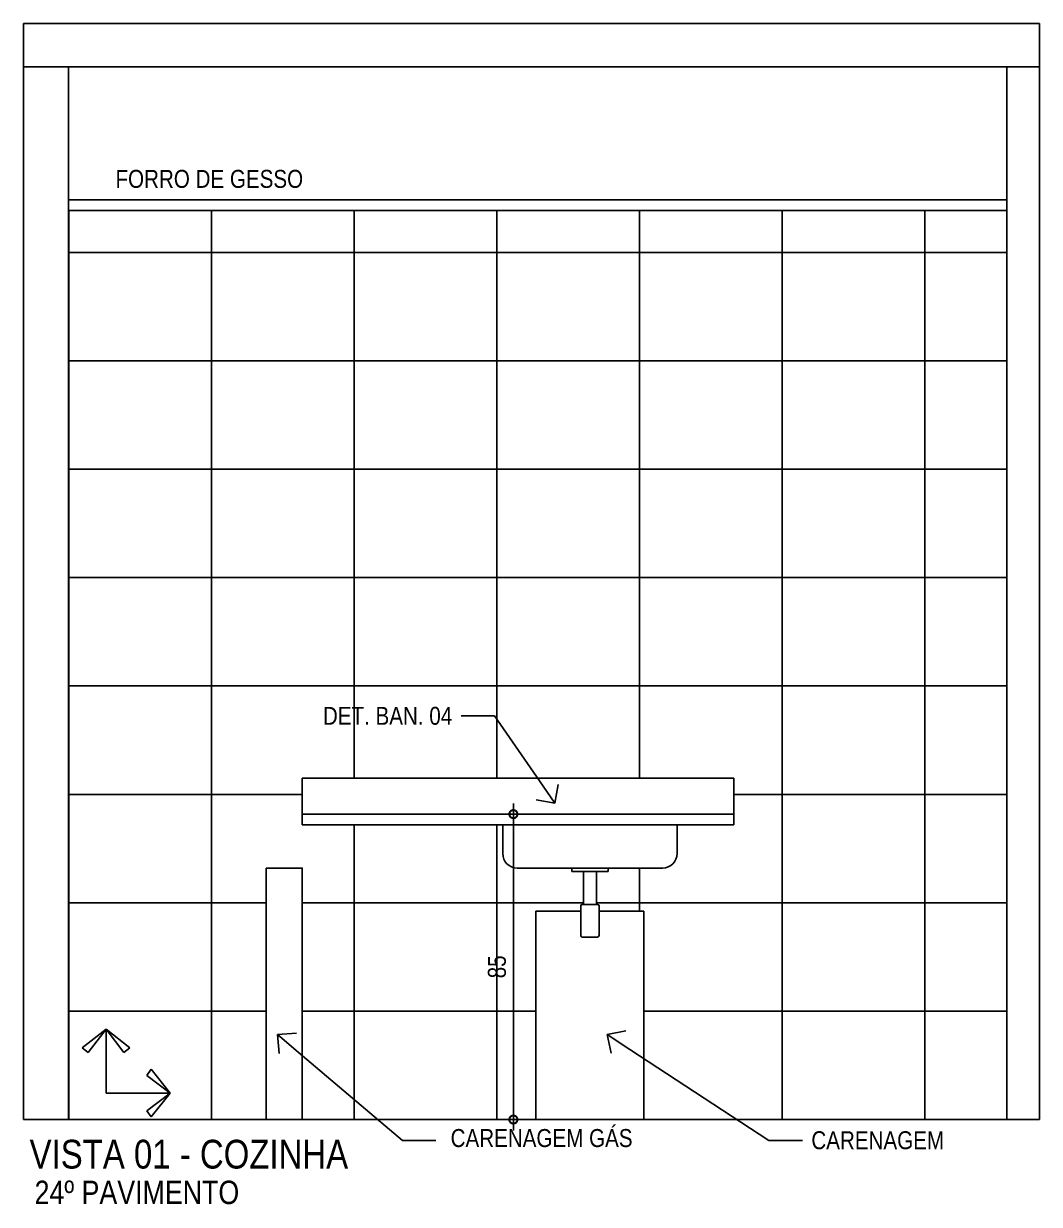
# Model space of a CAD drawing. Header units: metres. Extents: x 3 to 168, y -142 to 28.
# Drawn here: x 14.699 to 17.524, y -39.008 to -35.722 of the extents above; entities that cross this region are included whole.
import ezdxf
from ezdxf import colors
from ezdxf.entities.mleader import LeaderData, LeaderLine
from ezdxf.math import Vec2, Vec3

# ---------------------------------------------------------------- set-up
doc = ezdxf.new("R2010")
doc.units = ezdxf.units.M
for name, color, linetype in [('ARQ-ALV OSSO', 5, 'Continuous'), ('ARQ-AUX1', 1, 'Continuous'), ('ARQ-AUX2', 2, 'Continuous'), ('ARQ-CERÂMICA', 7, 'Continuous'), ('ARQ-DIM', 2, 'Continuous'), ('ARQ-SIM', 1, 'Continuous'), ('ARQ-TXT', 2, 'Continuous')]:
    doc.layers.add(name, color=color, linetype=linetype)
doc.styles.add('Adesa', font='ARIALN.TTF')
doc.dimstyles.new('ADESA 1-0025', dxfattribs={"dimtxt": 0.05, "dimasz": 0.045, "dimexe": 0.03, "dimexo": 0.04, "dimgap": 0.02, "dimtad": 1, "dimtoh": 1, "dimdec": 0, "dimlfac": 100, "dimzin": 4, "dimtxsty": 'Adesa', "dimblk": 'DOTSMALL', "dimcen": 1, "dimdle": 0.03, "dimclrd": 1, "dimclre": 1, "dimclrt": 256, "dimazin": 1, "dimtm": 1e-09, "dimtfac": 1, "dimtdec": 0, "dimtix": 1, "dimtmove": 2, "dimatfit": 0, "dimldrblk": 'DOTSMALL', "dimfxl": 0.8, "dimtvp": 2, "dimtolj": 1, "dimtzin": 0, "dimarcsym": 0})

# ---------------------------------------------------------------- blocks, each defined once
blk = doc.blocks.new('_Open90')
at = {"color": 0, "linetype": 'ByBlock', "lineweight": -2}
for p, q in [((-0.5, 0.5), (0, 0)), ((0, 0), (-1, 0)), ((0, 0), (-0.5, -0.5))]:
    blk.add_line(p, q, dxfattribs=at)
blk = doc.blocks.new('Seta para pag.piso')
for p, q in [((0, 0.1126), (-0.0418, 0.0796)), ((0, 0.1126), (-0.0312, 0.0715)), ((0, 0.1126), (0, 0)), ((0, 0.1126), (0.0418, 0.0795)), ((0, 0.1126), (0.0312, 0.0715)), ((-0.0418, 0.0796), (-0.0312, 0.0715)), ((0.0418, 0.0795), (0.0312, 0.0715)), ((-0.1126, 0), (-0.0795, 0.0418)), ((-0.0795, 0.0418), (-0.0715, 0.0312)), ((-0.1126, 0), (-0.0715, 0.0312)), ((-0.1126, 0), (0, 0)), ((-0.1126, 0), (-0.0796, -0.0418)), ((-0.1126, 0), (-0.0715, -0.0312)), ((-0.0796, -0.0418), (-0.0715, -0.0312))]:
    blk.add_line(p, q)
blk = doc.blocks.new('_DotSmall')
at = {"color": 0, "linetype": 'ByBlock', "const_width": 0.5}
blk.add_lwpolyline([(-0.0625, 0, 1), (0.0625, 0, 1)], format="xyb", close=True, dxfattribs=at)
blk = doc.blocks.new('*D698')
at = {"layer": 'ARQ-DIM', "color": 1, "lineweight": -2, "transparency": 16777216}
for p, q in [((16.0613, -37.892), (16.0613, -38.802)), ((16.0342, -37.922), (16.0313, -37.922)), ((16.0342, -38.772), (16.0313, -38.772))]:
    blk.add_line(p, q, dxfattribs=at)
at = {"layer": 'Defpoints', "color": 0, "transparency": 16777216}
for p in [(16.0742, -37.922), (16.0613, -38.772), (16.0742, -38.772)]:
    blk.add_point(p, dxfattribs=at)
at = {"layer": 'ARQ-DIM', "color": 1, "lineweight": -2, "transparency": 16777216, "xscale": 0.045, "yscale": 0.045, "zscale": 0.045}
for p, rotation in [((16.0613, -37.922), 90), ((16.0613, -38.772), 270)]:
    blk.add_blockref('_DotSmall', p, dxfattribs=dict(at, rotation=rotation))
at = {"layer": 'ARQ-DIM', "transparency": 16777216, "insert": (16.0158, -38.347), "char_height": 0.05, "attachment_point": 5, "rotation": 90, "style": 'Adesa'}
blk.add_mtext('\\A1;85', dxfattribs=at)
blk = doc.blocks.new('AREAS MOLHADAS')
at = {"layer": 'ARQ-CERÂMICA'}
h = blk.add_hatch(dxfattribs=at)
h.set_pattern_fill('LINE', color=256, scale=0.125, angle=90)
h.set_pattern_definition([(90, (14.82424, -38.77203), (-0.396875, 2e-17), [])])
h.paths.add_polyline_path([(16.4242, -38.6025), (16.4242, -38.772), (16.6831, -38.772)], flags=17)
h.paths.add_polyline_path([(17.4342, -36.242), (14.8242, -36.242), (14.8242, -38.772), (16.1242, -38.772), (16.1242, -38.192), (16.249, -38.192), (16.249, -38.1772, -0.414214), (16.253, -38.1731), (16.2561, -38.1731), (16.2561, -38.0821), (16.2237, -38.0821), (16.2237, -38.072), (16.0717, -38.072, -0.414214), (16.0317, -38.032), (16.0317, -37.952), (15.4742, -37.952), (15.4742, -37.822), (16.6742, -37.822), (16.6742, -37.952), (16.5167, -37.952), (16.5167, -38.032, -0.414214), (16.4767, -38.072), (16.3248, -38.072), (16.3248, -38.0821), (16.2924, -38.0821), (16.2924, -38.1731), (16.2955, -38.1731, -0.414214), (16.2995, -38.1772), (16.2995, -38.192), (16.4242, -38.192), (16.4242, -38.6025), (16.6831, -38.772), (17.4342, -38.772)])
h = blk.add_hatch(dxfattribs=at)
h.set_pattern_fill('LINE', color=256, scale=0.095)
h.set_pattern_definition([(0, (14.82424, -38.77203), (0, 0.301625), [])])
h.paths.add_polyline_path([(17.4342, -36.242), (14.8242, -36.242), (14.8242, -38.772), (16.1242, -38.772), (16.1242, -38.192), (16.249, -38.192), (16.249, -38.1731), (16.2561, -38.1731), (16.2561, -38.0821), (16.2237, -38.0821), (16.0717, -38.072, -0.414214), (16.0317, -38.032), (16.0317, -37.952), (15.4742, -37.952), (15.4742, -37.822), (16.6742, -37.822), (16.6742, -37.952), (16.5167, -37.952), (16.5167, -38.032, -0.414214), (16.4767, -38.072), (16.3248, -38.072), (16.3248, -38.0821), (16.2924, -38.0821), (16.2924, -38.1731), (16.2995, -38.1731), (16.2995, -38.192), (16.4242, -38.192), (16.4242, -38.6025), (16.6831, -38.772), (17.4342, -38.772)])
h.paths.add_polyline_path([(15.3742, -38.072), (15.4742, -38.072), (15.4742, -38.772), (15.3742, -38.772)])
at = {"layer": 'ARQ-ALV OSSO'}
for p, q in [((14.6992, -38.772), (14.6992, -35.842)), ((14.8242, -38.772), (14.8242, -35.842)), ((17.4342, -38.772), (17.4342, -35.842)), ((17.5242, -38.772), (17.5242, -35.842)), ((14.6992, -38.772), (17.5242, -38.772))]:
    blk.add_line(p, q, dxfattribs=at)
at = {"layer": 'ARQ-AUX1'}
for p, q in [((14.8242, -36.212), (17.4342, -36.212)), ((14.8242, -36.242), (17.4342, -36.242)), ((16.1242, -38.772), (16.1242, -38.192)), ((16.249, -38.192), (16.1242, -38.192)), ((16.4242, -38.192), (16.2995, -38.192)), ((16.4242, -38.772), (16.4242, -38.192))]:
    blk.add_line(p, q, dxfattribs=at)
blk.add_lwpolyline([(15.3742, -38.072), (15.4742, -38.072), (15.4742, -38.772), (15.3742, -38.772)], close=True, dxfattribs=at)
at = {"layer": 'ARQ-AUX2'}
for p, q in [((17.5242, -35.722), (14.6992, -35.722)), ((17.5242, -35.842), (14.6992, -35.842)), ((15.4742, -37.822), (16.6742, -37.822)), ((15.4742, -37.952), (15.4742, -37.822)), ((16.6742, -37.952), (16.6742, -37.822)), ((15.4742, -37.922), (16.6742, -37.922)), ((15.4742, -37.952), (16.6742, -37.952)), ((16.0317, -37.952), (16.0317, -38.032)), ((16.5167, -37.952), (16.5167, -38.032)), ((16.4767, -38.072), (16.0717, -38.072)), ((16.2237, -38.072), (16.2237, -38.0821)), ((16.2237, -38.0821), (16.3248, -38.0821)), ((16.2561, -38.0821), (16.2561, -38.1731)), ((16.2924, -38.0821), (16.2924, -38.1731)), ((16.3248, -38.072), (16.3248, -38.0821)), ((16.249, -38.1772), (16.249, -38.26)), ((16.253, -38.1731), (16.2955, -38.1731)), ((16.2995, -38.1772), (16.2995, -38.26)), ((16.253, -38.2641), (16.2955, -38.2641))]:
    blk.add_line(p, q, dxfattribs=at)
for points in [[(14.6992, -35.722), (14.6992, -35.842)], [(17.5242, -35.722), (17.5242, -35.842)]]:
    blk.add_lwpolyline(points, dxfattribs=at)
for centre, radius, start, end in [((16.0717, -38.032), 0.04, 180, 270), ((16.4767, -38.032), 0.04, 270, 0), ((16.253, -38.1772), 0.00404, 90, 180), ((16.2955, -38.1772), 0.00404, 0, 90), ((16.253, -38.26), 0.00404, 180, 270), ((16.2955, -38.26), 0.00404, 270, 0)]:
    blk.add_arc(centre, radius, start, end, dxfattribs=at)
at = {"layer": 'ARQ-CERÂMICA', "xscale": 1.58230973583663, "yscale": 1.58230973583663, "zscale": 1.58230973583663, "rotation": 270}
blk.add_blockref('Seta para pag.piso', (14.9283, -38.6983), dxfattribs=at)
at = {"layer": 'ARQ-TXT', "style": 'Adesa'}
for s, height, p in [('FORRO DE GESSO', 0.05, (14.9547, -36.1791, 108.9697)), ('24º PAVIMENTO', 0.065, (14.7297, -39.0071, 108.9697))]:
    blk.add_text(s, height=height, dxfattribs=at).set_placement(p)
at = {"layer": 'ARQ-TXT', "ltscale": 0.5, "style": 'Adesa'}
blk.add_text('VISTA 01 - COZINHA', height=0.08, dxfattribs=at).set_placement((14.7158, -38.9083))
at = {"layer": 'ARQ-DIM'}
dim = blk.add_linear_dim(base=(16.0613, -38.772), p1=(16.0742, -37.922), p2=(16.0742, -38.772), angle=90, dimstyle='ADESA 1-0025', dxfattribs=at)
dim.commit()
dim.dimension.update_dxf_attribs({"geometry": '*D698', "text_midpoint": (16.0158, -38.347)})
at = {"layer": 'ARQ-SIM'}
ml = blk.add_multileader_mtext('Standard', dxfattribs=at)
ml.set_content('DET. BAN. 04', color=2, style='Adesa')
ml.set_leader_properties(color=256)
ml.set_arrow_properties(name='OPEN90')
ml.build(insert=Vec2(0, 0))
ml.multileader.update_dxf_attribs({"text_left_attachment_type": 2, "text_right_attachment_type": 2, "dogleg_length": 0.2, "arrow_head_size": 0.075})
ctx = ml.context
ctx.base_point, ctx.char_height, ctx.arrow_head_size, ctx.landing_gap_size, ctx.plane_origin = Vec3(15.5136, -37.6489), 0.05, 0.075, 0.025, Vec3(15.768, -36.838)
ctx.left_attachment, ctx.right_attachment, ctx.text_align_type = 2, 2, 2
notes = []
notes.append((ctx, [(1, (1, 1, 0), (16.0091, -37.6489), (-1, 0), 0.093, [(0, [(16.1767, -37.8914)], 0, [])])]))
ctx.mtext.insert, ctx.mtext.alignment, ctx.mtext.flow_direction = Vec3(15.8912, -37.6234), 3, 5
ml = blk.add_multileader_mtext('Standard', dxfattribs=at)
ml.set_content(' CARENAGEM GÁS', color=2, style='Adesa')
ml.set_leader_properties(color=256)
ml.set_arrow_properties(name='OPEN90')
ml.build(insert=Vec2(0, 0))
ml.multileader.update_dxf_attribs({"text_left_attachment_type": 2, "text_right_attachment_type": 2, "dogleg_length": 0.2, "arrow_head_size": 0.075})
ctx = ml.context
ctx.base_point, ctx.char_height, ctx.arrow_head_size, ctx.landing_gap_size, ctx.plane_origin = Vec3(15.8459, -38.8303), 0.05, 0.075, 0.025, Vec3(15.8139, -38.0987)
ctx.left_attachment, ctx.right_attachment = 2, 2
notes.append((ctx, [(1, (1, 1, 0), (15.753, -38.8303), (1, 0), 0.093, [(0, [(15.4051, -38.5355)], 0, [])])]))
ctx.mtext.insert, ctx.mtext.width, ctx.mtext.flow_direction = Vec3(15.8709, -38.7984), 0.658571, 5
ml = blk.add_multileader_mtext('Standard', dxfattribs=at)
ml.set_content('CARENAGEM', color=2, style='Adesa')
ml.set_leader_properties(color=256)
ml.set_arrow_properties(name='OPEN90')
ml.build(insert=Vec2(0, 0))
ml.multileader.update_dxf_attribs({"text_left_attachment_type": 2, "text_right_attachment_type": 2, "dogleg_length": 0.2, "arrow_head_size": 0.075})
ctx = ml.context
ctx.base_point, ctx.char_height, ctx.arrow_head_size, ctx.landing_gap_size, ctx.plane_origin = Vec3(16.8651, -38.8303), 0.05, 0.075, 0.025, Vec3(16.7308, -38.0987)
ctx.left_attachment, ctx.right_attachment = 2, 2
notes.append((ctx, [(1, (1, 1, 0), (16.7722, -38.8303), (1, 0), 0.093, [(0, [(16.3221, -38.5355)], 0, [])])]))
ctx.mtext.insert, ctx.mtext.flow_direction = Vec3(16.8901, -38.8045), 5
for ctx, leaders in notes:
    for number, flags, end, landing, length, lines in leaders:
        leader = LeaderData()
        leader.index, (leader.has_last_leader_line, leader.has_dogleg_vector, leader.attachment_direction) = number, flags
        leader.last_leader_point, leader.dogleg_vector, leader.dogleg_length = Vec3(end), Vec3(landing), length
        for number, points, colour, breaks in lines:
            line = LeaderLine()
            line.index, line.vertices, line.color, line.breaks = number, Vec3.list(points), colors.encode_raw_color(colour), breaks
            leader.lines.append(line)
        ctx.leaders.append(leader)

msp = doc.modelspace()

# ---------------------------------------------------------------- block references
msp.add_blockref('AREAS MOLHADAS', (0, 0))

doc.saveas('drawing.dxf')
